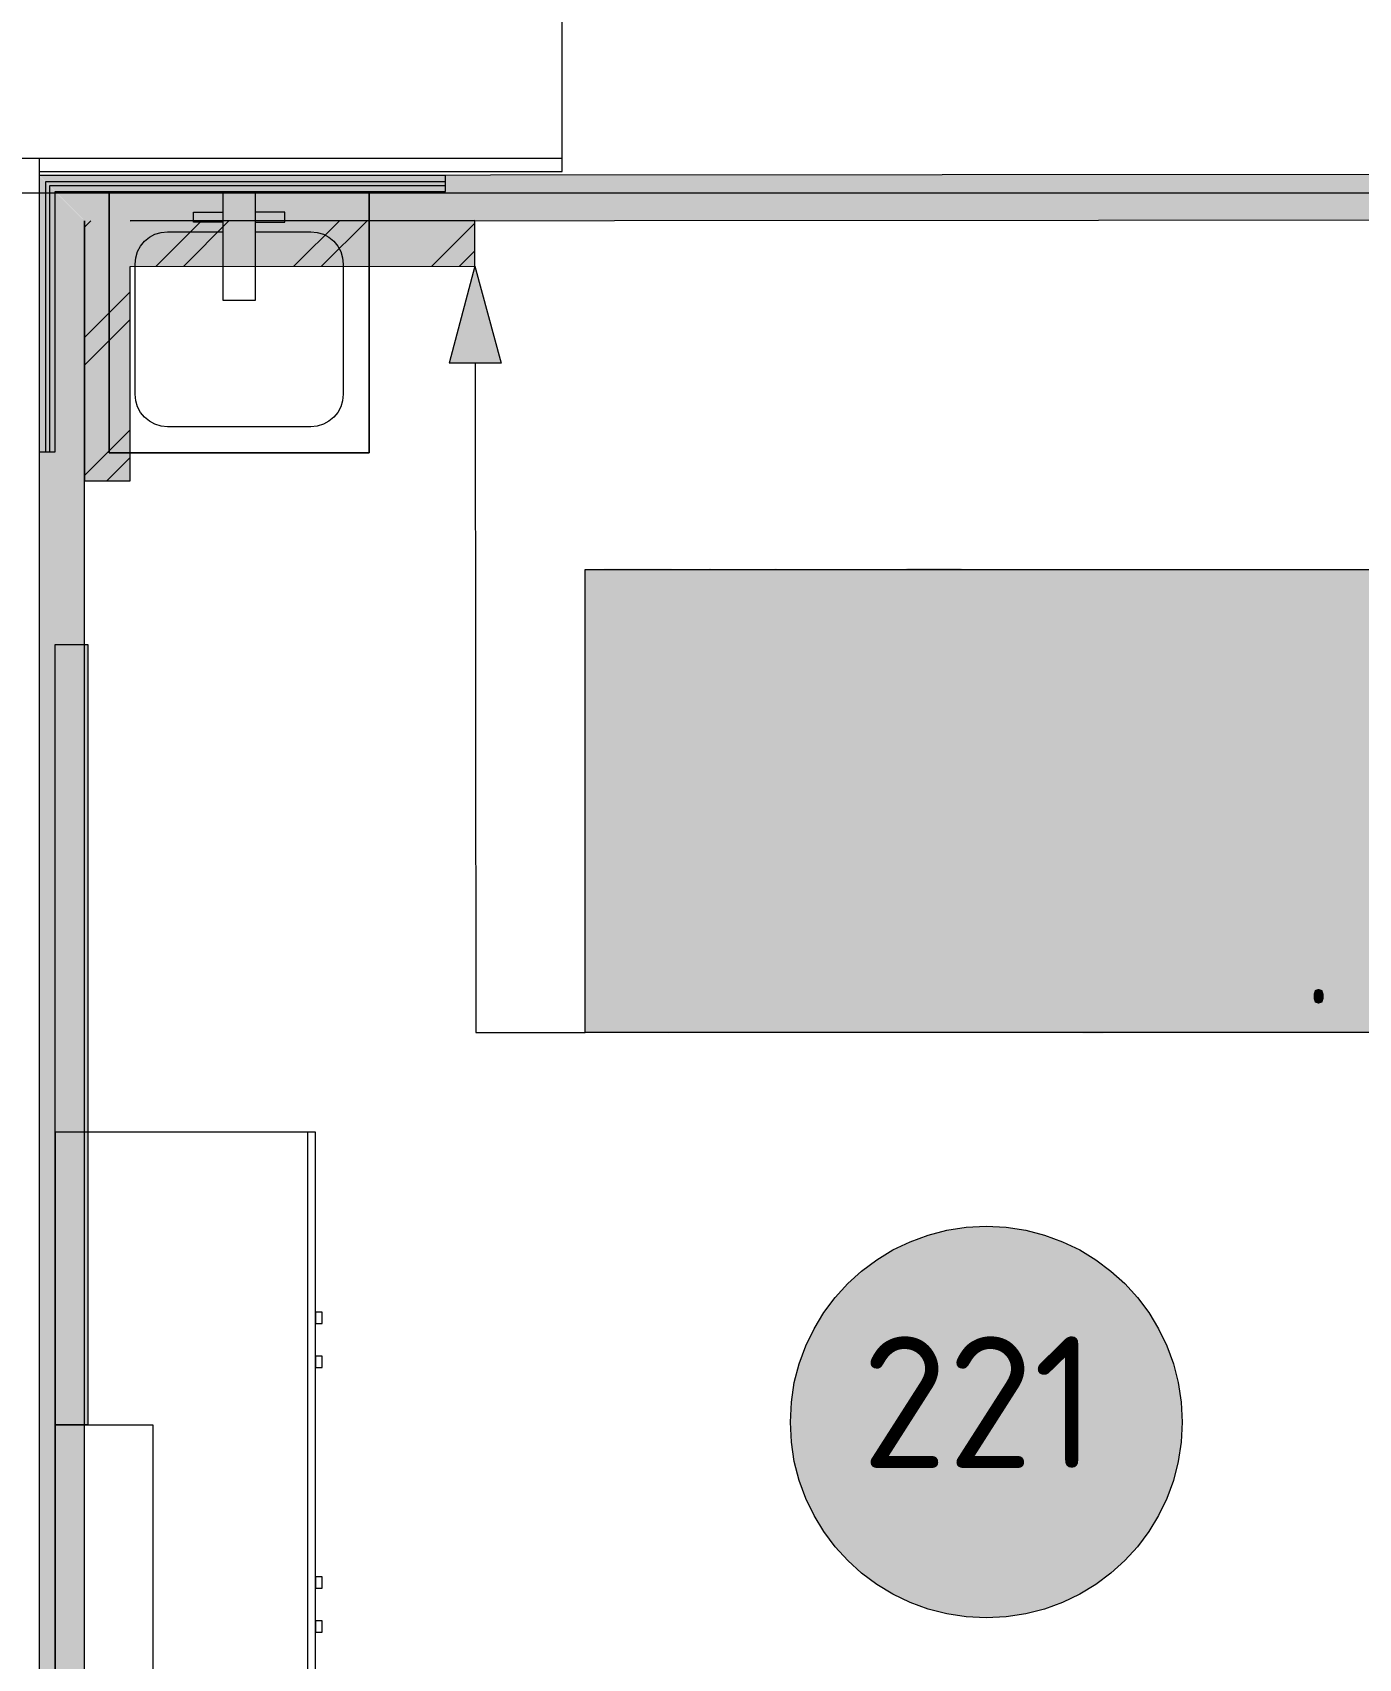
# Model space of a CAD drawing. Header units: millimetres. Extents: x 0 to 1189, y 0 to 841.
# Drawn here: x 549.18 to 569.56, y 348.33 to 373.34 of the extents above; entities that cross this region are included whole.
import ezdxf

# ---------------------------------------------------------------- set-up
doc = ezdxf.new("R2010")
doc.units = ezdxf.units.MM

msp = doc.modelspace()

# ---------------------------------------------------------------- hatches: boundary and pattern name
at = {"true_color": 0xf1d696}
h = msp.add_hatch(color=41, dxfattribs=at)
h.dxf.hatch_style = 2
h.paths.add_polyline_path([(549.97684, 370.438337), (549.276839, 370.438337), (549.276839, 371.138338)])
h = msp.add_hatch(color=41, dxfattribs=at)
h.dxf.hatch_style = 2
h.paths.add_polyline_path([(549.277839, 371.138338), (549.97684, 371.138338), (549.97684, 370.438337)])
h = msp.add_hatch(color=41, dxfattribs=at)
h.dxf.hatch_style = 2
h.paths.add_polyline_path([(549.97684, 370.438337), (549.97684, 371.138338), (632.552966, 371.197338), (632.552966, 370.497337)])
h = msp.add_hatch(color=41, dxfattribs=at)
h.dxf.hatch_style = 2
h.paths.add_polyline_path([(549.97684, 312.804249), (549.276839, 312.804249), (549.276839, 370.438337), (549.97684, 370.438337)])
at = {"true_color": 0xfd8379}
h = msp.add_hatch(color=11, dxfattribs=at)
h.dxf.hatch_style = 2
h.paths.add_polyline_path([(549.97684, 370.438337), (550.676841, 370.439337), (550.676841, 366.438331), (549.97684, 366.438331)])
h = msp.add_hatch(color=11, dxfattribs=at)
h.dxf.hatch_style = 2
h.paths.add_polyline_path([(550.676841, 369.739336), (550.676841, 370.439337), (555.976849, 370.443337), (555.977849, 369.743336)])
at = {"true_color": 0x0077b0}
h = msp.add_hatch(color=144, dxfattribs=at)
h.dxf.hatch_style = 2
h.paths.add_polyline_path([(555.977849, 369.743336), (556.37885, 368.250333), (555.578849, 368.249333)])
at = {"true_color": 0xffffff}
h = msp.add_hatch(color=7, dxfattribs=at)
h.dxf.hatch_style = 2
h.paths.add_polyline_path([(557.670852, 365.075328), (589.2139, 365.075328), (589.2139, 357.957318), (557.670852, 357.957318)])
at = {"true_color": 0x0077b0}
h = msp.add_hatch(color=144, dxfattribs=at)
h.dxf.hatch_style = 2
h.paths.add_polyline_path([(557.97438, 365.092329), (558.984758, 365.092329), (559.058483, 365.066766), (559.083426, 364.990354), (559.083426, 363.172997), (559.058483, 363.098239), (558.984758, 363.07433), (558.908346, 363.098239), (558.882783, 363.172997), (558.882783, 364.888931), (558.075804, 364.888931), (558.075804, 363.172997), (558.050517, 363.098239), (557.97438, 363.07433), (557.898244, 363.098239), (557.872957, 363.172997), (557.872957, 364.990354), (557.898244, 365.066766)])
h = msp.add_hatch(color=144, dxfattribs=at)
h.dxf.hatch_style = 2
h.paths.add_polyline_path([(559.488261, 363.172997), (559.488261, 364.990354), (559.513548, 365.066766), (559.589685, 365.092329), (559.665821, 365.066766), (559.691108, 364.990354), (559.691108, 364.284799), (560.498088, 364.284799), (560.498088, 364.990354), (560.52365, 365.066766), (560.600062, 365.092329), (560.673787, 365.066766), (560.69873, 364.990354), (560.69873, 363.172997), (560.673787, 363.098239), (560.600062, 363.07433), (560.52365, 363.098239), (560.498088, 363.172997), (560.498088, 364.081951), (559.691108, 364.081951), (559.691108, 363.172997), (559.665821, 363.098239), (559.589685, 363.07433), (559.513548, 363.098239)])
h = msp.add_hatch(color=144, dxfattribs=at)
h.dxf.hatch_style = 2
h.paths.add_polyline_path([(563.311046, 364.894443), (562.726758, 364.894443), (562.726758, 364.781995), (562.70216, 364.707994), (562.630847, 364.682776), (562.552298, 364.708339), (562.526667, 364.784751), (562.529423, 364.996418), (562.55471, 365.072554), (562.630847, 365.097841), (563.438377, 365.097841), (563.51224, 365.072899), (563.539801, 364.999174), (563.534289, 364.973818), (563.130799, 363.15591), (563.098484, 363.097481), (563.034336, 363.077086), (562.958406, 363.10258), (562.932913, 363.17851), (562.932913, 363.201109)])
at = {"true_color": 0x999999}
h = msp.add_hatch(color=253, dxfattribs=at)
h.dxf.hatch_style = 2
h.paths.add_polyline_path([(549.52684, 363.924327), (550.02684, 363.924327), (550.02684, 351.924308), (549.52684, 351.924308)])
at = {"true_color": 0x0077b0}
h = msp.add_hatch(color=144, dxfattribs=at)
h.dxf.hatch_style = 2
h.paths.add_polyline_path([(562.011968, 363.576487), (561.204989, 363.576487), (561.128853, 363.60205), (561.103566, 363.678462), (561.128853, 363.754598), (561.204989, 363.779885), (562.011968, 363.779885), (562.088105, 363.754598), (562.113392, 363.678462), (562.088105, 363.60205)])
h = msp.add_hatch(color=144, dxfattribs=at)
h.paths.add_polyline_path([(569.356672, 362.099445), (569.356672, 360.888425), (569.327182, 360.731742), (569.238161, 360.600691), (569.107454, 360.513254), (568.953183, 360.484935), (568.750335, 360.484935), (568.593997, 360.513254), (568.465357, 360.600691), (568.376336, 360.731742), (568.346846, 360.888425), (568.346846, 361.492557), (568.376336, 361.64924), (568.465357, 361.780291), (568.59503, 361.866694), (568.750335, 361.896047), (569.153825, 361.896047), (569.153825, 362.099445), (569.139287, 362.17758), (569.09705, 362.243312), (569.031731, 362.285067), (568.953183, 362.299536), (568.648361, 362.299536), (568.574842, 362.32503), (568.549693, 362.40096), (568.574842, 362.477372), (568.648361, 362.502935), (568.953183, 362.502935), (569.109521, 362.473238), (569.238161, 362.384423), (569.327182, 362.255577)])
h.paths.add_polyline_path([(569.153825, 360.888425), (569.153825, 361.692648), (568.750335, 361.692648), (568.671787, 361.678385), (568.606468, 361.636424), (568.564231, 361.570692), (568.549693, 361.492557), (568.549693, 360.888425), (568.564576, 360.811324), (568.609224, 360.744558), (568.674199, 360.700185), (568.750335, 360.685578), (568.953183, 360.685578), (569.030353, 360.700185), (569.094294, 360.744558), (569.138942, 360.81029)])
h = msp.add_hatch(color=144, dxfattribs=at)
h.paths.add_polyline_path([(557.872957, 360.987093), (557.872957, 361.391133), (557.881992, 361.492772), (557.909268, 361.586195), (557.955045, 361.671659), (558.01958, 361.749423), (558.097344, 361.813959), (558.182809, 361.859735), (558.276231, 361.887012), (558.37787, 361.896047), (558.572931, 361.86008), (558.73616, 361.752179), (558.800695, 361.674372), (558.846472, 361.588606), (558.873748, 361.494366), (558.882783, 361.391133), (558.882783, 360.987093), (558.873318, 360.887047), (558.845094, 360.794443), (558.79837, 360.70928), (558.733404, 360.631559), (558.656845, 360.567023), (558.571553, 360.521247), (558.478303, 360.49397), (558.37787, 360.484935), (558.276231, 360.49397), (558.182809, 360.521247), (558.097344, 360.567023), (558.01958, 360.631559), (557.955045, 360.70928), (557.909268, 360.794443), (557.881992, 360.887047)])
h.paths.add_polyline_path([(558.679936, 360.989849), (558.679936, 361.393889), (558.658439, 361.509369), (558.592293, 361.608312), (558.494796, 361.673976), (558.37787, 361.695404), (558.260943, 361.673976), (558.163447, 361.608312), (558.097301, 361.509369), (558.075804, 361.393889), (558.075804, 360.989849), (558.097301, 360.872302), (558.163447, 360.775426), (558.260943, 360.708384), (558.37787, 360.685578), (558.494796, 360.708384), (558.592293, 360.775426), (558.658439, 360.873335)])
h = msp.add_hatch(color=144, dxfattribs=at)
h.dxf.hatch_style = 2
h.paths.add_polyline_path([(559.388782, 361.896047), (560.297184, 361.896047), (560.452558, 361.866694), (560.582714, 361.780291), (560.671529, 361.64924), (560.701225, 361.492557), (560.701225, 360.583603), (560.675663, 360.508844), (560.59925, 360.484935), (560.523114, 360.508844), (560.497827, 360.583603), (560.497827, 361.492557), (560.483357, 361.570692), (560.441603, 361.636424), (560.375802, 361.679419), (560.297184, 361.692648), (560.094337, 361.692648), (560.094337, 360.583603), (560.068844, 360.508844), (559.992914, 360.484935), (559.918913, 360.508844), (559.893695, 360.583603), (559.893695, 361.692648), (559.490205, 361.692648), (559.490205, 360.583603), (559.464918, 360.508844), (559.388782, 360.484935), (559.312645, 360.508844), (559.287358, 360.583603), (559.287358, 361.797379), (559.312645, 361.871104)])
h = msp.add_hatch(color=144, dxfattribs=at)
h.dxf.hatch_style = 2
h.paths.add_polyline_path([(561.796842, 360.583603), (561.796842, 361.797379), (561.822129, 361.871104), (561.898266, 361.896047), (562.403179, 361.896047), (562.55745, 361.866694), (562.688157, 361.780291), (562.777178, 361.64924), (562.806668, 361.492557), (562.806668, 360.583603), (562.781381, 360.508844), (562.705245, 360.484935), (562.629108, 360.508844), (562.603821, 360.583603), (562.603821, 361.492557), (562.589283, 361.570692), (562.547046, 361.636424), (562.481727, 361.679419), (562.403179, 361.692648), (561.999689, 361.692648), (561.999689, 360.583603), (561.974402, 360.508844), (561.898266, 360.484935), (561.822129, 360.508844)])
h = msp.add_hatch(color=144, dxfattribs=at)
h.paths.add_polyline_path([(563.211243, 360.987093), (563.211243, 361.391133), (563.220278, 361.492772), (563.247555, 361.586195), (563.293331, 361.671659), (563.357866, 361.749423), (563.435631, 361.813959), (563.521095, 361.859735), (563.614517, 361.887012), (563.716156, 361.896047), (563.911218, 361.86008), (564.074446, 361.752179), (564.138982, 361.674372), (564.184758, 361.588606), (564.212035, 361.494366), (564.22107, 361.391133), (564.22107, 360.987093), (564.211604, 360.887047), (564.18338, 360.794443), (564.136656, 360.70928), (564.07169, 360.631559), (563.995132, 360.567023), (563.90984, 360.521247), (563.81659, 360.49397), (563.716156, 360.484935), (563.614517, 360.49397), (563.521095, 360.521247), (563.435631, 360.567023), (563.357866, 360.631559), (563.293331, 360.70928), (563.247555, 360.794443), (563.220278, 360.887047)])
h.paths.add_polyline_path([(564.018222, 360.989849), (564.018222, 361.393889), (563.996725, 361.509369), (563.930579, 361.608312), (563.833083, 361.673976), (563.716156, 361.695404), (563.59923, 361.673976), (563.501734, 361.608312), (563.435588, 361.509369), (563.41409, 361.393889), (563.41409, 360.989849), (563.435588, 360.872302), (563.501734, 360.775426), (563.59923, 360.708384), (563.716156, 360.685578), (563.833083, 360.708384), (563.930579, 360.775426), (563.996725, 360.873335)])
h = msp.add_hatch(color=144, dxfattribs=at)
h.dxf.hatch_style = 2
h.paths.add_polyline_path([(565.130558, 361.896047), (565.534047, 361.896047), (565.610184, 361.871104), (565.635471, 361.797379), (565.635471, 360.583603), (565.610184, 360.508844), (565.534047, 360.484935), (565.457911, 360.508844), (565.432624, 360.583603), (565.432624, 361.692648), (565.201113, 361.692648), (564.820224, 360.552735), (564.786255, 360.501885), (564.727068, 360.484935), (564.650932, 360.510222), (564.625645, 360.586359), (564.631157, 360.617778), (565.029134, 361.814467), (565.069304, 361.876341)])
h = msp.add_hatch(color=144, dxfattribs=at)
h.paths.add_polyline_path([(566.847025, 361.692648), (566.443535, 361.692648), (566.364987, 361.678385), (566.299668, 361.636424), (566.257431, 361.570692), (566.242893, 361.492557), (566.242893, 360.888425), (566.257776, 360.811324), (566.302424, 360.744558), (566.367399, 360.700185), (566.443535, 360.685578), (566.646383, 360.685578), (566.723553, 360.700185), (566.787494, 360.744558), (566.832142, 360.81029), (566.847025, 360.888425)])
h.paths.add_polyline_path([(567.250515, 360.583603), (567.225572, 360.508844), (567.151847, 360.484935), (567.022243, 360.510567), (566.920337, 360.589115), (566.795142, 360.510567), (566.646383, 360.484935), (566.443535, 360.484935), (566.287197, 360.513254), (566.158557, 360.600691), (566.069536, 360.730709), (566.040046, 360.888425), (566.040046, 361.492557), (566.069536, 361.64924), (566.158557, 361.780291), (566.287197, 361.866694), (566.443535, 361.896047), (566.948449, 361.896047), (567.024585, 361.871104), (567.049872, 361.797379), (567.049872, 360.787001), (567.075435, 360.710865), (567.151847, 360.685578), (567.225572, 360.660015)])
h = msp.add_hatch(color=144, dxfattribs=at)
h.paths.add_polyline_path([(561.15741, 359.384485), (561.249257, 359.439606), (561.333248, 359.458348), (561.378792, 359.472197), (561.419789, 359.511264), (561.450243, 359.560874), (561.460027, 359.610483), (561.448934, 359.669463), (561.41593, 359.718521), (561.366665, 359.750905), (561.307892, 359.760965), (561.249119, 359.750078), (561.199854, 359.718521), (561.168297, 359.669463), (561.15741, 359.610483)])
h.paths.add_polyline_path([(561.534442, 359.428582), (561.628079, 359.371462), (561.70146, 359.289124), (561.747142, 359.189355), (561.762645, 359.081316), (561.762645, 358.777045), (561.734395, 358.631456), (561.650748, 358.510257), (561.529136, 358.427231), (561.38396, 358.400014), (561.237681, 358.427231), (561.114967, 358.510257), (561.032422, 358.632283), (561.005275, 358.777045), (561.005275, 359.610483), (561.027323, 359.728236), (561.094021, 359.826559), (561.191241, 359.891603), (561.307892, 359.913651), (561.425163, 359.891327), (561.523417, 359.824355), (561.588461, 359.727961), (561.610509, 359.610483), (561.591492, 359.50775)])
h.paths.add_polyline_path([(561.610509, 358.778699), (561.610509, 359.081316), (561.594248, 359.168408), (561.544915, 359.242271), (561.471465, 359.291812), (561.38396, 359.307866), (561.296454, 359.291812), (561.223005, 359.242271), (561.173671, 359.168408), (561.15741, 359.081316), (561.15741, 358.778699), (561.173671, 358.690436), (561.223005, 358.618295), (561.296454, 358.567653), (561.38396, 358.550496), (561.471465, 358.567653), (561.544915, 358.618295), (561.594248, 358.691263)])
h = msp.add_hatch(color=144, dxfattribs=at)
h.dxf.hatch_style = 2
h.paths.add_polyline_path([(557.822796, 358.473877), (557.822796, 359.384485), (557.841813, 359.439606), (557.898864, 359.458348), (558.277549, 359.458348), (558.393373, 359.436368), (558.49142, 359.371807), (558.558117, 359.27307), (558.580166, 359.15573), (558.580166, 358.473877), (558.561149, 358.417929), (558.504098, 358.400014), (558.447047, 358.417929), (558.428031, 358.473877), (558.428031, 359.15573), (558.417144, 359.214504), (558.385587, 359.263769), (558.336322, 359.295946), (558.277549, 359.306212), (557.974932, 359.306212), (557.974932, 358.473877), (557.955915, 358.417929), (557.898864, 358.400014), (557.841813, 358.417929)])
h = msp.add_hatch(color=144, dxfattribs=at)
h.paths.add_polyline_path([(558.883622, 359.384485), (558.902639, 359.439606), (558.95969, 359.458348), (559.338375, 359.458348), (559.455646, 359.436368), (559.552247, 359.371807), (559.618944, 359.27307), (559.640992, 359.15573), (559.640992, 358.702631), (559.618944, 358.585291), (559.552247, 358.486555), (559.455646, 358.421167), (559.338375, 358.400014), (559.035758, 358.400014), (559.035758, 358.019124), (559.016741, 357.963521), (558.95969, 357.94471), (558.902639, 357.963521), (558.883622, 358.019124)])
h.paths.add_polyline_path([(559.035758, 359.306212), (559.035758, 358.550496), (559.338375, 358.550496), (559.396046, 358.561589), (559.444208, 358.594593), (559.477695, 358.643858), (559.488857, 358.702631), (559.488857, 359.15573), (559.47797, 359.214504), (559.446413, 359.263769), (559.397148, 359.295946), (559.338375, 359.306212)])
h = msp.add_hatch(color=144, dxfattribs=at)
h.dxf.hatch_style = 2
h.paths.add_polyline_path([(560.701818, 359.384485), (560.701818, 358.473877), (560.682801, 358.417929), (560.625751, 358.400014), (560.247066, 358.400014), (560.129795, 358.421167), (560.033194, 358.486555), (559.966497, 358.584465), (559.944449, 358.702631), (559.944449, 359.384485), (559.963466, 359.439606), (560.020516, 359.458348), (560.077567, 359.439606), (560.096584, 359.384485), (560.096584, 358.702631), (560.107746, 358.644685), (560.141232, 358.594593), (560.190222, 358.561589), (560.247066, 358.550496), (560.549683, 358.550496), (560.549683, 359.384485), (560.5687, 359.439606), (560.625751, 359.458348), (560.682801, 359.439606)])
h = msp.add_hatch(color=144, dxfattribs=at)
h.paths.add_polyline_path([(562.334543, 358.855318), (562.228847, 358.887357), (562.142169, 358.954537), (562.085118, 359.047279), (562.066101, 359.15573), (562.08815, 359.27307), (562.154847, 359.371807), (562.251447, 359.436368), (562.368718, 359.458348), (562.747403, 359.458348), (562.804454, 359.439606), (562.823471, 359.384485), (562.823471, 358.473877), (562.804454, 358.417929), (562.747403, 358.400014), (562.690352, 358.417929), (562.671335, 358.473877), (562.671335, 358.853113), (562.518649, 358.853113), (562.203354, 358.42978), (562.176069, 358.406836), (562.142169, 358.400014), (562.085118, 358.417929), (562.066101, 358.473877), (562.080984, 358.52073)])
h.paths.add_polyline_path([(562.218237, 359.15573), (562.229399, 359.097784), (562.262885, 359.047692), (562.311874, 359.014206), (562.368718, 359.003044), (562.671335, 359.003044), (562.671335, 359.306212), (562.368718, 359.306212), (562.309945, 359.295326), (562.26068, 359.263769), (562.229123, 359.214504)])
h = msp.add_hatch(color=144, dxfattribs=at)
h.dxf.hatch_style = 2
h.paths.add_polyline_path([(563.656094, 358.702631), (563.64631, 358.765814), (563.615855, 358.812874), (563.526558, 358.853113), (563.429545, 358.853113), (563.376628, 358.876264), (563.353477, 358.929181), (563.376628, 358.984302), (563.450491, 359.007453), (563.473642, 359.007453), (563.498998, 359.005249), (563.566315, 359.016411), (563.615855, 359.049897), (563.64631, 359.097233), (563.656094, 359.15573), (563.646034, 359.214504), (563.61365, 359.263769), (563.564386, 359.295946), (563.505612, 359.306212), (563.429545, 359.306212), (563.359333, 359.296428), (563.274653, 359.267627), (563.205407, 359.239102), (563.183703, 359.229593), (563.143464, 359.257154), (563.126927, 359.310071), (563.158209, 359.36719), (563.251502, 359.418109), (563.346931, 359.448564), (563.429545, 359.458348), (563.505612, 359.458348), (563.623159, 359.436368), (563.721689, 359.371807), (563.78625, 359.27307), (563.808229, 359.15573), (563.782667, 359.019511), (563.704601, 358.929181), (563.782667, 358.838851), (563.808229, 358.702631), (563.78625, 358.585291), (563.721689, 358.486555), (563.623159, 358.421167), (563.505612, 358.400014), (563.429545, 358.400014), (563.345002, 358.409523), (563.249297, 358.438048), (563.157313, 358.489242), (563.126927, 358.548291), (563.143464, 358.601208), (563.185907, 358.628769), (563.210092, 358.61926), (563.276858, 358.590735), (563.359609, 358.56028), (563.429545, 358.550496), (563.505612, 358.550496), (563.564386, 358.561589), (563.61365, 358.594593), (563.645207, 358.643858)])
h = msp.add_hatch(color=144, dxfattribs=at)
h.dxf.hatch_style = 2
h.paths.add_polyline_path([(564.263654, 358.961151), (564.739904, 359.437401), (564.79282, 359.458348), (564.849871, 359.439606), (564.868888, 359.384485), (564.845737, 359.331568), (564.513354, 358.99698), (564.854005, 358.518526), (564.868888, 358.473877), (564.849871, 358.417929), (564.79282, 358.400014), (564.72943, 358.431985), (564.403662, 358.888942), (564.263654, 358.74728), (564.263654, 358.473877), (564.244637, 358.417929), (564.187586, 358.400014), (564.130535, 358.417929), (564.111518, 358.473877), (564.111518, 359.384485), (564.130535, 359.439606), (564.187586, 359.458348), (564.244637, 359.439606), (564.263654, 359.384485)])
h = msp.add_hatch(color=144, dxfattribs=at)
h.dxf.hatch_style = 2
h.paths.add_polyline_path([(565.777579, 358.245674), (565.777579, 358.400014), (565.474962, 358.400014), (565.35769, 358.421167), (565.26109, 358.486555), (565.194393, 358.585291), (565.172344, 358.702631), (565.172344, 359.384485), (565.191361, 359.439606), (565.248412, 359.458348), (565.305463, 359.439606), (565.32448, 359.384485), (565.32448, 358.702631), (565.335642, 358.644685), (565.369128, 358.594593), (565.418117, 358.561589), (565.474962, 358.550496), (565.777579, 358.550496), (565.777579, 359.384485), (565.796596, 359.439606), (565.853646, 359.458348), (565.910697, 359.439606), (565.929714, 359.384485), (565.929714, 358.247879), (565.907941, 358.130125), (565.843173, 358.031802), (565.746573, 357.966759), (565.629302, 357.94471), (565.32448, 357.94471), (565.267429, 357.963796), (565.248412, 358.021329), (565.271563, 358.074246), (565.32448, 358.097397), (565.627097, 358.097397), (565.68587, 358.107457), (565.735135, 358.139841), (565.766692, 358.187176)])
h = msp.add_hatch(color=144, dxfattribs=at)
h.dxf.hatch_style = 2
h.paths.add_polyline_path([(566.902345, 359.15573), (566.902345, 358.702631), (566.913507, 358.644685), (566.946994, 358.594593), (566.995983, 358.561589), (567.052827, 358.550496), (567.279377, 358.550496), (567.336427, 358.53141), (567.355444, 358.473877), (567.336427, 358.417929), (567.279377, 358.400014), (567.052827, 358.400014), (566.935556, 358.421167), (566.838956, 358.486555), (566.772258, 358.584465), (566.75021, 358.702631), (566.75021, 359.15573), (566.772258, 359.27307), (566.838956, 359.371807), (566.935556, 359.436368), (567.052827, 359.458348), (567.279377, 359.458348), (567.336427, 359.439331), (567.355444, 359.38228), (567.336427, 359.325229), (567.279377, 359.306212), (567.052827, 359.306212), (566.994054, 359.295326), (566.944789, 359.263769), (566.913232, 359.214504)])
h = msp.add_hatch(color=144, dxfattribs=at)
h.dxf.hatch_style = 2
h.paths.add_polyline_path([(568.113318, 358.777045), (567.810701, 359.166203), (567.810701, 358.473877), (567.791684, 358.417929), (567.734633, 358.400014), (567.677582, 358.417929), (567.658565, 358.473877), (567.658565, 359.384485), (567.677582, 359.439606), (567.734633, 359.458348), (567.772667, 359.446979), (567.810701, 359.412045), (568.113318, 359.022336), (568.415935, 359.412045), (568.454244, 359.446979), (568.492554, 359.458348), (568.547675, 359.439606), (568.566417, 359.384485), (568.566417, 358.473877), (568.547675, 358.417929), (568.492554, 358.400014), (568.435021, 358.417929), (568.415935, 358.473877), (568.415935, 359.166203)])
h = msp.add_hatch(color=144, dxfattribs=at)
h.dxf.hatch_style = 2
h.paths.add_polyline_path([(568.869745, 358.550496), (568.888762, 358.607547), (568.945812, 358.626564), (569.002863, 358.607547), (569.02188, 358.550496), (569.02188, 358.473877), (569.002863, 358.417929), (568.945812, 358.400014), (568.888762, 358.417929), (568.869745, 358.473877)])
at = {"true_color": 0xffffff}
h = msp.add_hatch(color=7, dxfattribs=at)
edge = h.paths.add_edge_path()
edge.add_arc((563.837861, 351.963808), 3.011755, 0, 360)

# ---------------------------------------------------------------- linework, layer by layer
at = {"color": 7, "lineweight": 0}
for points in [[(557.316851, 371.398338), (557.316851, 374.498343)], [(557.316851, 371.398338), (486.516743, 371.398338)], [(549.276839, 371.398338), (549.276839, 371.198338)], [(557.316851, 371.198338), (557.316851, 371.398338)], [(549.276839, 371.198338), (549.276839, 311.904247)], [(549.276839, 371.198338), (557.316851, 371.198338)], [(632.552966, 371.197338), (549.276839, 371.138338)], [(555.526849, 371.138338), (549.276839, 371.138338)], [(549.276839, 371.138338), (549.276839, 370.438337)], [(555.526849, 370.888337), (555.526849, 371.138338)], [(202.529309, 370.871337), (863.72632, 370.871337)], [(549.376839, 371.038338), (549.376839, 366.888331)], [(555.526849, 371.038338), (549.376839, 371.038338)], [(549.436839, 370.978337), (549.436839, 366.888331)], [(555.526849, 370.978337), (549.436839, 370.978337)], [(549.52684, 366.888331), (549.52684, 370.888337)], [(549.52684, 370.888337), (555.526849, 370.888337)], [(554.352847, 370.871337), (550.352841, 370.871337)], [(550.352841, 370.871337), (550.352841, 366.871331)], [(550.352841, 366.871331), (550.352841, 370.871337)], [(550.352841, 370.871337), (554.352847, 370.871337)], [(552.102843, 370.871337), (552.102843, 369.221335)], [(552.602844, 369.221335), (552.602844, 370.871337)], [(554.352847, 366.871331), (554.352847, 370.871337)], [(554.352847, 370.871337), (554.352847, 366.871331)], [(549.276839, 370.438337), (549.276839, 312.804249)], [(549.97684, 370.342336), (550.07384, 370.438337)], [(549.97684, 370.438337), (549.97684, 366.438331)], [(549.97684, 312.804249), (549.97684, 370.438337)], [(550.676841, 370.439337), (632.552966, 370.497337)], [(555.976849, 370.443337), (550.676841, 370.439337)], [(551.071842, 369.739336), (551.771843, 370.440337)], [(551.495843, 369.739336), (552.196844, 370.440337)], [(551.652843, 370.571337), (552.102843, 370.571337)], [(551.652843, 370.421337), (551.652843, 370.571337)], [(552.102843, 370.421337), (551.652843, 370.421337)], [(553.052845, 370.571337), (552.602844, 370.571337)], [(552.602844, 370.421337), (553.052845, 370.421337)], [(553.052845, 370.421337), (553.052845, 370.571337)], [(553.194845, 369.741336), (553.894846, 370.441337)], [(553.618846, 369.741336), (554.319847, 370.441337)], [(555.316848, 369.742336), (555.976849, 370.402337)], [(555.977849, 369.743336), (555.976849, 370.443337)], [(550.752841, 369.771336), (550.763006, 369.872062), (550.792154, 369.965898), (550.838271, 370.050828), (550.899342, 370.124836), (550.97335, 370.185907), (551.058279, 370.232024), (551.152115, 370.261172), (551.252842, 370.271336)], [(551.252842, 370.271336), (552.102843, 370.271336)], [(552.602844, 370.271336), (553.452846, 370.271336)], [(553.452846, 370.271336), (553.553572, 370.261172), (553.647408, 370.232024), (553.732338, 370.185907), (553.806346, 370.124836), (553.867416, 370.050828), (553.913534, 369.965898), (553.942682, 369.872062), (553.952846, 369.771336)], [(555.741849, 369.742336), (555.977849, 369.978336)], [(550.676841, 369.739336), (555.977849, 369.743336)], [(550.676841, 366.438331), (550.676841, 369.739336)], [(550.752841, 367.771333), (550.752841, 369.771336)], [(553.952846, 369.771336), (553.952846, 367.771333)], [(549.97684, 368.645334), (550.676841, 369.345335)], [(552.102843, 369.221335), (552.602844, 369.221335)], [(549.97684, 368.220333), (550.676841, 368.920334)], [(551.252842, 367.271332), (551.152115, 367.281496), (551.058279, 367.310644), (550.97335, 367.356762), (550.899342, 367.417832), (550.838271, 367.49184), (550.792154, 367.57677), (550.763006, 367.670606), (550.752841, 367.771333)], [(553.952846, 367.771333), (553.942682, 367.670606), (553.913534, 367.57677), (553.867416, 367.49184), (553.806346, 367.417832), (553.732338, 367.356762), (553.647408, 367.310644), (553.553572, 367.281496), (553.452846, 367.271332)], [(549.97684, 366.523331), (550.676841, 367.223332)], [(553.452846, 367.271332), (551.252842, 367.271332)], [(549.276839, 366.888331), (549.52684, 366.888331)], [(550.352841, 366.871331), (554.352847, 366.871331)], [(554.352847, 366.871331), (550.352841, 366.871331)], [(550.316841, 366.438331), (550.676841, 366.799331)], [(549.97684, 366.438331), (550.676841, 366.438331)], [(560.825857, 351.963308), (560.841413, 352.271354), (560.88707, 352.570481), (560.961312, 352.859179), (561.062623, 353.135935), (561.189487, 353.399238), (561.340387, 353.647577), (561.513808, 353.879438), (561.708233, 354.093312), (561.922147, 354.287685), (562.154033, 354.461047), (562.402375, 354.611885), (562.665657, 354.738688), (562.942362, 354.839944), (563.230976, 354.914141), (563.529981, 354.959768), (563.837861, 354.975313), (564.145742, 354.959768), (564.444747, 354.914141), (564.733361, 354.839944), (565.010066, 354.738688), (565.273348, 354.611885), (565.52169, 354.461047), (565.753576, 354.287685), (565.96749, 354.093312), (566.161915, 353.879438), (566.335336, 353.647577), (566.486236, 353.399238), (566.6131, 353.135935), (566.714411, 352.859179), (566.788653, 352.570481), (566.83431, 352.271354), (566.849866, 351.963308)], [(566.849866, 351.963308), (566.83431, 351.655439), (566.788653, 351.356466), (566.714411, 351.067902), (566.6131, 350.79126), (566.486236, 350.528054), (566.335336, 350.279796), (566.161915, 350.048001), (565.96749, 349.83418), (565.753576, 349.639848), (565.52169, 349.466517), (565.273348, 349.315702), (565.010066, 349.188914), (564.733361, 349.087667), (564.444747, 349.013474), (564.145742, 348.967849), (563.837861, 348.952304), (563.529981, 348.967849), (563.230976, 349.013474), (562.942362, 349.087667), (562.665657, 349.188914), (562.402375, 349.315702), (562.154033, 349.466517), (561.922147, 349.639848), (561.708233, 349.83418), (561.513808, 350.048001), (561.340387, 350.279796), (561.189487, 350.528054), (561.062623, 350.79126), (560.961312, 351.067902), (560.88707, 351.356466), (560.841413, 351.655439), (560.825857, 351.963308)]]:
    msp.add_lwpolyline(points, dxfattribs=at)
at = {"color": 144, "lineweight": 0, "true_color": 0x0077b0}
for points in [[(555.977849, 369.743336), (555.578849, 368.249333)], [(555.977849, 369.743336), (556.37885, 368.250333)], [(556.37885, 368.250333), (555.578849, 368.249333)], [(555.978849, 368.250333), (555.988849, 357.957318)], [(557.670852, 365.075328), (589.2139, 365.075328)], [(557.670852, 357.957318), (557.670852, 365.075328)], [(555.988849, 357.957318), (557.670852, 357.957318)], [(589.2139, 357.957318), (557.670852, 357.957318)]]:
    msp.add_lwpolyline(points, dxfattribs=at)
at = {"color": 253, "lineweight": 0, "true_color": 0x999999}
for points in [[(549.52684, 363.924327), (550.02684, 363.924327)], [(549.52684, 351.924308), (549.52684, 363.924327)], [(550.02684, 363.924327), (550.02684, 351.924308)], [(553.526846, 356.424315), (549.52684, 356.424315)], [(549.52684, 356.424315), (549.52684, 341.924293)], [(553.406845, 341.924293), (553.406845, 356.424315)], [(553.526846, 341.924293), (553.526846, 356.424315)], [(553.526846, 353.653311), (553.526846, 353.479311)], [(553.628846, 353.653311), (553.526846, 353.653311)], [(553.628846, 353.479311), (553.628846, 353.653311)], [(553.526846, 353.479311), (553.628846, 353.479311)], [(553.526846, 352.97631), (553.526846, 352.80231)], [(553.628846, 352.97631), (553.526846, 352.97631)], [(553.628846, 352.80231), (553.628846, 352.97631)], [(553.526846, 352.80231), (553.628846, 352.80231)], [(549.52684, 331.924278), (549.52684, 351.924308)], [(549.52684, 351.924308), (551.026842, 351.924308)], [(550.02684, 351.924308), (549.52684, 351.924308)], [(551.026842, 351.924308), (551.026842, 331.924278)], [(553.526846, 349.583305), (553.526846, 349.409305)], [(553.628846, 349.583305), (553.526846, 349.583305)], [(553.526846, 349.409305), (553.628846, 349.409305)], [(553.628846, 349.409305), (553.628846, 349.583305)], [(553.526846, 348.906304), (553.526846, 348.732303)], [(553.628846, 348.906304), (553.526846, 348.906304)], [(553.628846, 348.732303), (553.628846, 348.906304)], [(553.526846, 348.732303), (553.628846, 348.732303)]]:
    msp.add_lwpolyline(points, dxfattribs=at)

# ---------------------------------------------------------------- texts
at = {"color": 7, "insert": (561.919775, 353.2831), "char_height": 2.026853, "attachment_point": 1}
msp.add_mtext('{\\fGOSTCommon|b0|i0|c0;221}', dxfattribs=at)

doc.saveas('drawing.dxf')
